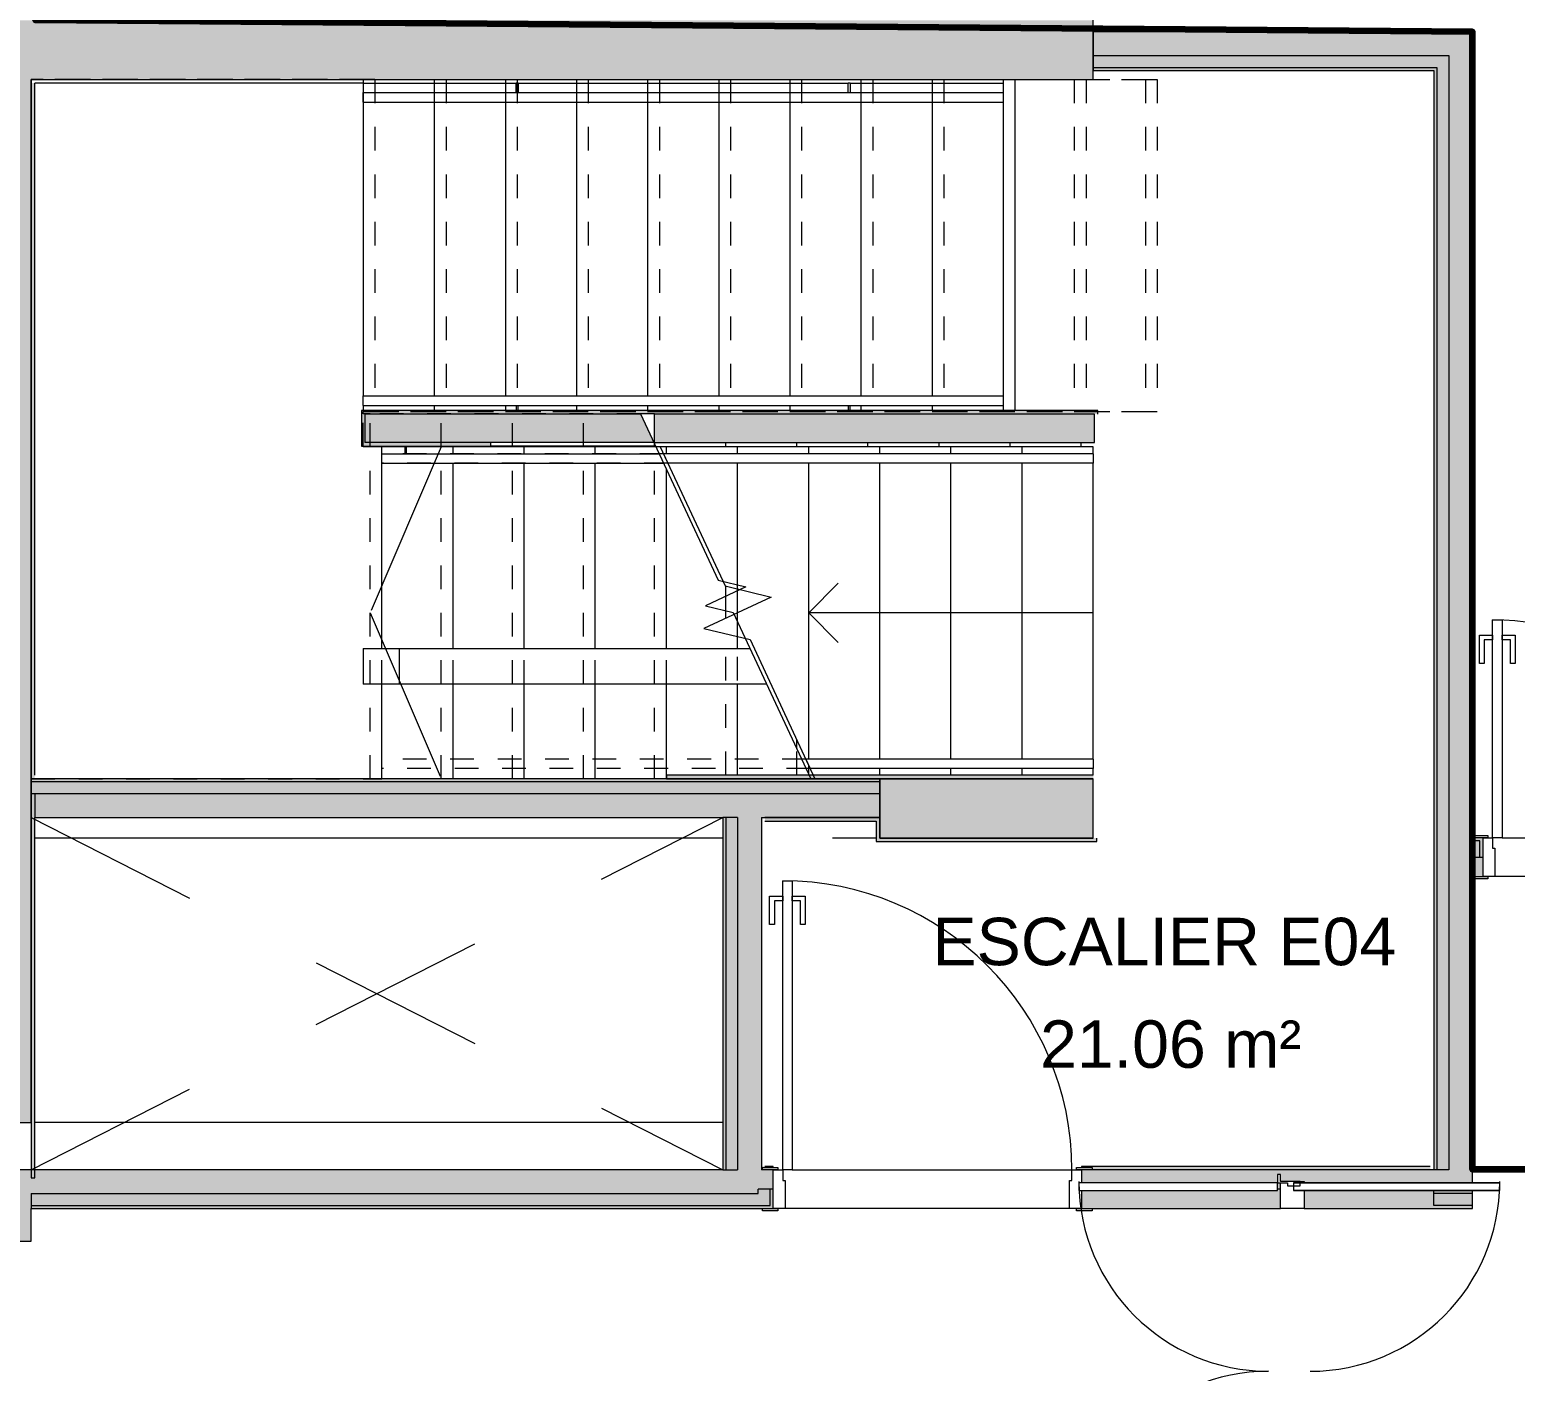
# Model space of a CAD drawing. Header units: metres. Extents: x -227.9 to -140, y 38 to 92.1.
# Drawn here: x -214.78 to -208.51, y 77.46 to 83.12 of the extents above; entities that cross this region are included whole.
import ezdxf

# ---------------------------------------------------------------- set-up
doc = ezdxf.new("R2010")
doc.units = ezdxf.units.M
for name, pattern in [('JIS_02_0.7', [1.35, 0.75, -0.6]), ('Overhead', [0.003969, 0.002381, -0.001587]), ('Overhead_2_', [0.003969, 0.002381, -0.001587])]:
    doc.linetypes.add(name, pattern=pattern)
for name, color, linetype, lineweight in [('A-AREA-IDEN', 7, 'Continuous', 9), ('A-DOOR', 7, 'Continuous', 5), ('A-FLOR', 7, 'Continuous', 5), ('A-FLOR-HRAL', 7, 'Continuous', 5), ('A-FLOR-HRAL-MBND', 7, 'Overhead', 5), ('A-WALL', 7, 'Continuous', 5), ('A-WALL-PATT', 7, 'Continuous', 13), ('I-WALL', 7, 'Continuous', 5), ('S-STRS', 7, 'Continuous', 5), ('S-STRS-ANNO', 7, 'Continuous', 5), ('S-STRS-MBND', 7, 'Overhead', 5)]:
    doc.layers.add(name, color=color, linetype=linetype, lineweight=lineweight)
doc.layers.add('A-DETL', color=94, linetype='Continuous', lineweight=5, true_color=0x00a600)
doc.layers.add('A-DETL-MBND', color=9, linetype='Continuous', lineweight=5, true_color=0xc0c0c0)
doc.layers.add('Chambre', color=40, linetype='Continuous')
doc.styles.add('Arial_1', font='arial.ttf', dxfattribs={"height": 0.2})

msp = doc.modelspace()

# ---------------------------------------------------------------- hatches: boundary and pattern name
at = {"layer": 'A-WALL-PATT', "lineweight": 5, "true_color": 0xaaaaaa}
for points in [[(-214.7695, 79.9635), (-214.7695, 83.1635), (-215.0195, 83.1635), (-215.0195, 79.9635)], [(-210.2891, 82.9135), (-210.2891, 83.1635), (-214.7695, 83.1635), (-214.7695, 82.9135), (-210.3861, 82.9135)], [(-214.7695, 78.5135), (-214.7695, 79.9635), (-215.0195, 79.9635), (-215.0195, 78.5135)], [(-210.2891, 79.7135), (-210.2891, 79.9635), (-211.1891, 79.9635), (-211.1891, 79.7135), (-210.3861, 79.7135)], [(-209.4991, 78.1505), (-209.4991, 78.232), (-209.5116, 78.232), (-209.5116, 78.2266), (-210.3391, 78.2266), (-210.3391, 78.1505), (-209.5116, 78.1505)]]:
    msp.add_hatch(color=253, dxfattribs=at).paths.add_polyline_path(points)
at = {"layer": 'I-WALL', "true_color": 0xaaaaaa}
for points in [[(-208.8394, 83.0146), (-208.7894, 83.0146), (-208.7894, 83.1146), (-210.2891, 83.1146), (-210.2891, 83.0146), (-208.8524, 83.0146)], [(-210.2891, 82.9646), (-208.8394, 82.9646), (-208.8394, 83.0146), (-210.2891, 83.0146)], [(-208.8394, 78.3135), (-208.7894, 78.3135), (-208.7894, 83.0146), (-208.8394, 83.0146), (-208.8394, 78.3236)], [(-208.8524, 82.9516), (-208.8524, 82.9646), (-210.2891, 82.9646), (-210.2891, 82.9516)], [(-208.8524, 78.3135), (-208.8394, 78.3135), (-208.8394, 82.9646), (-208.8524, 82.9646), (-208.8524, 78.3236)], [(-214.7545, 79.9635), (-214.7545, 82.8985), (-214.7695, 82.8985), (-214.7695, 79.9635)], [(-210.2691, 81.5021), (-210.2691, 81.5171), (-213.3766, 81.5171), (-213.3766, 81.5021), (-212.1979, 81.5021), (-212.1986, 81.5035), (-212.1395, 81.5035), (-212.1395, 81.5021), (-210.2841, 81.5021)], [(-213.3616, 81.3821), (-213.3616, 81.5021), (-213.3766, 81.5021), (-213.3766, 81.3821)], [(-212.8299, 81.3671), (-212.8299, 81.3821), (-213.3766, 81.3821), (-213.3766, 81.3671), (-212.8529, 81.3671)], [(-210.3861, 79.9635), (-210.2891, 79.9635), (-210.2891, 79.9785), (-212.0895, 79.9785), (-212.0895, 79.9635), (-211.2083, 79.9635)], [(-213.6752, 79.9505), (-211.1891, 79.9505), (-211.1891, 79.9635), (-214.7695, 79.9635), (-214.7695, 79.9505), (-214.7545, 79.9505)], [(-214.7695, 79.9005), (-211.1891, 79.9005), (-211.1891, 79.9505), (-214.7695, 79.9505), (-214.7695, 79.9311)], [(-214.7695, 78.2804), (-214.7545, 78.2804), (-214.7545, 79.9005), (-214.7695, 79.9005), (-214.7695, 78.8594)], [(-211.1891, 79.8005), (-211.1891, 79.9005), (-214.7545, 79.9005), (-214.7545, 79.8005), (-211.6891, 79.8005)], [(-211.8391, 78.3135), (-211.8391, 79.8005), (-211.8521, 79.8005), (-211.8521, 78.3135)], [(-211.7891, 78.3135), (-211.7891, 79.8005), (-211.8391, 79.8005), (-211.8391, 78.3135)], [(-211.6891, 78.3135), (-211.6891, 79.8005), (-211.7891, 79.8005), (-211.7891, 78.3135)], [(-211.2041, 79.7855), (-211.1891, 79.7855), (-211.1891, 79.8005), (-211.6741, 79.8005), (-211.6741, 79.7855)], [(-211.1891, 79.6985), (-211.1891, 79.7855), (-211.2041, 79.7855), (-211.2041, 79.6985)], [(-211.1891, 79.6985), (-210.2741, 79.6985), (-210.2741, 79.7135), (-211.1891, 79.7135)], [(-214.8695, 78.0135), (-214.7695, 78.0135), (-214.7695, 78.3135), (-214.8695, 78.3135), (-214.8695, 78.1135)]]:
    msp.add_hatch(color=253, dxfattribs=at).paths.add_polyline_path(points)
h = msp.add_hatch(color=253, dxfattribs=at)
h.paths.add_polyline_path([(-208.7894, 78.2135), (-208.6894, 78.2135), (-208.6894, 78.2266), (-208.7894, 78.2266)])
h.paths.add_polyline_path([(-208.6894, 78.2591), (-208.6894, 83.1146), (-208.7894, 83.1146), (-208.7894, 78.2591), (-208.735, 78.2591)])
h = msp.add_hatch(color=253, dxfattribs=at)
h.paths.add_polyline_path([(-210.3861, 81.3821), (-210.2841, 81.3821), (-210.2841, 81.5021), (-212.1395, 81.5021), (-212.1395, 81.3821), (-211.2083, 81.3821)])
h.paths.add_polyline_path([(-213.3616, 81.3821), (-212.1419, 81.3821), (-212.1986, 81.5021), (-213.3616, 81.5021)])
h = msp.add_hatch(color=253, dxfattribs=at)
h.paths.add_polyline_path([(-207.6314, 79.6332), (-207.6314, 79.7017), (-206.4035, 79.7017), (-206.4035, 79.7147), (-207.6444, 79.7147), (-207.6444, 79.6332)])
h.paths.add_polyline_path([(-208.6574, 79.6332), (-208.6444, 79.6332), (-208.6444, 79.7147), (-208.6894, 79.7147), (-208.6894, 79.7017), (-208.6574, 79.7017), (-208.6574, 79.6708)])
h.paths.add_polyline_path([(-206.1935, 79.7017), (-205.7618, 79.7017), (-205.7618, 79.7147), (-206.1935, 79.7147)])
h = msp.add_hatch(color=253, dxfattribs=at)
h.paths.add_polyline_path([(-208.6574, 79.6332), (-208.6574, 79.7017), (-208.6894, 79.7017), (-208.6894, 79.6332)])
h.paths.add_polyline_path([(-207.5814, 79.6332), (-207.5814, 79.6517), (-206.3535, 79.6517), (-206.3535, 79.7017), (-207.6314, 79.7017), (-207.6314, 79.6332)])
h.paths.add_polyline_path([(-205.7618, 79.6517), (-205.7618, 79.7017), (-206.2435, 79.7017), (-206.2435, 79.6517)])
h = msp.add_hatch(color=253, dxfattribs=at)
h.paths.add_polyline_path([(-207.0969, 79.5517), (-205.7618, 79.5517), (-205.7618, 79.6517), (-207.5814, 79.6517), (-207.5814, 79.6332), (-207.6444, 79.6332), (-207.6444, 79.5517), (-207.3273, 79.5517)])
h.paths.add_polyline_path([(-208.6894, 79.5517), (-208.6444, 79.5517), (-208.6444, 79.6332), (-208.6894, 79.6332)])
h = msp.add_hatch(color=253, dxfattribs=at)
h.paths.add_polyline_path([(-208.7894, 78.2135), (-208.7894, 78.2266), (-208.8524, 78.2266), (-208.8524, 78.2135)])
h.paths.add_polyline_path([(-212.0306, 78.2135), (-211.7021, 78.2135), (-211.7021, 78.232), (-211.6391, 78.232), (-211.6391, 78.3135), (-214.7695, 78.3135), (-214.7695, 78.2135), (-213.6752, 78.2135)])
h.paths.add_polyline_path([(-209.5116, 78.2591), (-209.5116, 78.2941), (-209.4991, 78.2941), (-209.4991, 78.2641), (-209.3991, 78.2641), (-209.3991, 78.2591), (-208.7894, 78.2591), (-208.7894, 78.3135), (-210.3391, 78.3135), (-210.3391, 78.2591), (-209.5638, 78.2591)])
h.paths.add_polyline_path([(-209.5116, 78.232), (-209.4991, 78.232), (-209.4991, 78.2591), (-209.5116, 78.2591)])
h = msp.add_hatch(color=253, dxfattribs=at)
h.paths.add_polyline_path([(-211.6891, 78.3135), (-211.6841, 78.3135), (-211.6841, 78.3235), (-211.6391, 78.3236), (-211.6391, 78.3285), (-211.6891, 78.3285), (-211.6891, 78.321)])
h.paths.add_polyline_path([(-209.5638, 78.3135), (-208.8674, 78.3135), (-208.8674, 78.3285), (-210.3391, 78.3285), (-210.3391, 78.3235), (-210.2941, 78.3235), (-210.2941, 78.3135)])
h = msp.add_hatch(color=253, dxfattribs=at)
h.paths.add_polyline_path([(-208.6894, 78.1635), (-208.6894, 78.2135), (-208.8524, 78.2135), (-208.8524, 78.1635), (-208.7415, 78.1635)])
h.paths.add_polyline_path([(-211.6521, 78.1635), (-211.6521, 78.232), (-211.7021, 78.232), (-211.7021, 78.2135), (-214.7695, 78.2135), (-214.7695, 78.1635), (-212.0306, 78.1635)])
h = msp.add_hatch(color=253, dxfattribs=at)
h.paths.add_polyline_path([(-209.1526, 78.1505), (-208.6894, 78.1505), (-208.6894, 78.1635), (-208.8524, 78.1635), (-208.8524, 78.2266), (-209.3991, 78.2266), (-209.3991, 78.1505)])
h.paths.add_polyline_path([(-211.6391, 78.1505), (-211.6391, 78.232), (-211.6521, 78.232), (-211.6521, 78.1635), (-214.7695, 78.1635), (-214.7695, 78.1505), (-211.6841, 78.1505)])

# ---------------------------------------------------------------- linework, layer by layer
at = {"layer": 'A-DETL', "color": 9, "linetype": 'JIS_02_0.7', "lineweight": 9, "true_color": 0xc0c0c0}
for p, q in [((-213.0395, 81.3635), (-213.3395, 80.6635)), ((-213.3395, 80.6635), (-213.0395, 79.9635))]:
    msp.add_line(p, q, dxfattribs=at)
at = {"layer": 'A-DETL', "color": 7, "linetype": 'JIS_02_0.7'}
for p, q in [((-214.7695, 79.8005), (-211.8521, 78.3135)), ((-214.7695, 78.3135), (-211.8521, 79.8005))]:
    msp.add_line(p, q, dxfattribs=at)
at = {"layer": 'A-DETL-MBND'}
for p, q in [((-213.3694, 80.5135), (-211.7369, 80.5135)), ((-213.3694, 80.5135), (-213.3694, 80.3635)), ((-213.2152, 80.3635), (-213.2152, 80.5135)), ((-211.667, 80.3635), (-213.3694, 80.3635))]:
    msp.add_line(p, q, dxfattribs=at)
at = {"layer": 'A-DETL-MBND', "lineweight": 9}
for p, q in [((-211.8521, 79.7135), (-214.7545, 79.7135)), ((-211.2041, 79.7135), (-211.3891, 79.7135))]:
    msp.add_line(p, q, dxfattribs=at)
at = {"layer": 'A-DOOR'}
for p, q in [((-208.6044, 80.6347), (-208.5644, 80.6347)), ((-208.6044, 79.7147), (-208.6044, 80.6347)), ((-208.5644, 80.6347), (-208.5644, 79.7147)), ((-208.6594, 80.4497), (-208.6594, 80.5697)), ((-208.6594, 80.5697), (-208.6044, 80.5697)), ((-208.6394, 80.5497), (-208.6394, 80.4497)), ((-208.6044, 80.5497), (-208.6394, 80.5497)), ((-208.6044, 80.5697), (-208.6044, 80.5497)), ((-208.5644, 80.5697), (-208.5094, 80.5697)), ((-208.5644, 80.5497), (-208.5644, 80.5697)), ((-208.5294, 80.5497), (-208.5644, 80.5497)), ((-208.5294, 80.4497), (-208.5294, 80.5497)), ((-208.5094, 80.5697), (-208.5094, 80.4497)), ((-208.6394, 80.4497), (-208.6594, 80.4497)), ((-208.5094, 80.4497), (-208.5294, 80.4497)), ((-208.5644, 79.7147), (-208.6044, 79.7147)), ((-211.5991, 79.5335), (-211.5591, 79.5335)), ((-211.5991, 78.3135), (-211.5991, 79.5335)), ((-211.5591, 79.5335), (-211.5591, 78.3135)), ((-211.6541, 79.3485), (-211.6541, 79.4685)), ((-211.6541, 79.4685), (-211.5991, 79.4685)), ((-211.5991, 79.4685), (-211.5991, 79.4485)), ((-211.5591, 79.4685), (-211.5041, 79.4685)), ((-211.5591, 79.4485), (-211.5591, 79.4685)), ((-211.5041, 79.4685), (-211.5041, 79.3485)), ((-211.6341, 79.4485), (-211.6341, 79.3485)), ((-211.5991, 79.4485), (-211.6341, 79.4485)), ((-211.5241, 79.4485), (-211.5591, 79.4485)), ((-211.5241, 79.3485), (-211.5241, 79.4485)), ((-211.6341, 79.3485), (-211.6541, 79.3485)), ((-211.5041, 79.3485), (-211.5241, 79.3485)), ((-211.5591, 78.3135), (-211.5991, 78.3135)), ((-210.3491, 78.2591), (-210.3491, 78.2266)), ((-209.5116, 78.2591), (-210.3491, 78.2591)), ((-210.3491, 78.2591), (-210.3491, 78.2266)), ((-209.5116, 78.2591), (-210.3491, 78.2591)), ((-210.3491, 78.2266), (-209.5116, 78.2266)), ((-210.3491, 78.2266), (-209.5116, 78.2266)), ((-209.5116, 78.2266), (-209.5116, 78.2591)), ((-209.5116, 78.2266), (-209.5116, 78.2591)), ((-209.4441, 78.2591), (-209.4441, 78.2266)), ((-208.5741, 78.2591), (-209.4441, 78.2591)), ((-209.4441, 78.2591), (-208.5741, 78.2591)), ((-209.4441, 78.2266), (-208.5741, 78.2266)), ((-208.5741, 78.2266), (-209.4441, 78.2266)), ((-208.5741, 78.2266), (-208.5741, 78.2591))]:
    msp.add_line(p, q, dxfattribs=at)
at = {"layer": 'A-DOOR', "color": 9, "true_color": 0xc0c0c0}
for p, q in [((-208.6894, 79.7247), (-208.6244, 79.7247)), ((-208.6894, 79.7147), (-208.6894, 79.7247)), ((-208.6244, 79.7247), (-208.6244, 79.7147)), ((-208.6244, 79.7147), (-208.6894, 79.7147)), ((-208.6444, 79.5517), (-208.6444, 79.7147)), ((-208.6444, 79.7147), (-208.6044, 79.7147)), ((-208.6044, 79.7147), (-208.6044, 79.6708)), ((-208.6044, 79.6708), (-208.5944, 79.6708)), ((-208.5944, 79.6708), (-208.5944, 79.5517)), ((-208.6894, 79.5517), (-208.6244, 79.5517)), ((-208.6894, 79.5417), (-208.6894, 79.5517)), ((-208.6244, 79.5417), (-208.6894, 79.5417)), ((-208.5944, 79.5517), (-208.6444, 79.5517)), ((-208.6244, 79.5517), (-208.6244, 79.5417)), ((-211.6841, 78.3235), (-211.6191, 78.3235)), ((-211.6841, 78.3135), (-211.6841, 78.3235)), ((-211.6191, 78.3135), (-211.6841, 78.3135)), ((-211.6391, 78.1505), (-211.6391, 78.3135)), ((-211.6391, 78.3135), (-211.5991, 78.3135)), ((-211.6191, 78.3235), (-211.6191, 78.3135)), ((-211.5991, 78.3135), (-211.5991, 78.2696)), ((-210.3791, 78.3135), (-210.3391, 78.3135)), ((-210.3791, 78.2696), (-210.3791, 78.3135)), ((-210.3591, 78.3235), (-210.2941, 78.3235)), ((-210.3591, 78.3135), (-210.3591, 78.3235)), ((-210.2941, 78.3135), (-210.3591, 78.3135)), ((-210.3391, 78.3135), (-210.3391, 78.2591)), ((-210.2941, 78.3235), (-210.2941, 78.3135)), ((-209.4991, 78.2941), (-209.5116, 78.2941)), ((-209.5116, 78.2941), (-209.5116, 78.2591)), ((-209.4991, 78.2641), (-209.4991, 78.2941)), ((-211.5991, 78.2696), (-211.5891, 78.2696)), ((-211.5891, 78.2696), (-211.5891, 78.1505)), ((-210.3891, 78.2696), (-210.3791, 78.2696)), ((-210.3891, 78.1505), (-210.3891, 78.2696)), ((-210.3391, 78.2266), (-210.3391, 78.1505)), ((-209.5116, 78.2591), (-209.4691, 78.2591)), ((-209.4166, 78.2641), (-209.4991, 78.2641)), ((-209.4691, 78.2591), (-209.4691, 78.2466)), ((-209.4691, 78.2466), (-209.4166, 78.2466)), ((-209.4166, 78.2466), (-209.4166, 78.2641)), ((-211.6841, 78.1505), (-211.6191, 78.1505)), ((-211.6841, 78.1405), (-211.6841, 78.1505)), ((-211.6191, 78.1405), (-211.6841, 78.1405)), ((-211.5891, 78.1505), (-211.6391, 78.1505)), ((-211.6191, 78.1505), (-211.6191, 78.1405)), ((-210.3391, 78.1505), (-210.3891, 78.1505)), ((-210.3591, 78.1505), (-210.2941, 78.1505)), ((-210.3591, 78.1405), (-210.3591, 78.1505)), ((-210.2941, 78.1405), (-210.3591, 78.1405)), ((-210.2941, 78.1505), (-210.2941, 78.1405))]:
    msp.add_line(p, q, dxfattribs=at)
at = {"layer": 'A-DOOR'}
for centre, radius, start, end in [((-208.6044, 79.7147), 0.92, 0, 90), ((-211.5991, 78.3135), 1.22, 0, 90), ((-209.5491, 78.2641), 0.8, 180, 270), ((-209.3741, 78.2641), 0.8, 270, 0), ((-209.5491, 76.6641), 0.8, 90, 180)]:
    msp.add_arc(centre, radius, start, end, dxfattribs=at)
at = {"layer": 'A-FLOR', "lineweight": 9}
for p, q in [((-214.7691, 82.8985), (-214.7691, 82.9135)), ((-210.6191, 82.9135), (-210.6191, 81.5171)), ((-211.2041, 79.7135), (-211.3891, 79.7135)), ((-211.8521, 78.5135), (-214.7545, 78.5135))]:
    msp.add_line(p, q, dxfattribs=at)
at = {"layer": 'A-FLOR-HRAL', "color": 9, "true_color": 0xc0c0c0}
for p, q in [((-213.3691, 82.8585), (-210.6691, 82.8585)), ((-213.3691, 82.8185), (-213.3691, 82.8585)), ((-210.6691, 82.8585), (-210.6691, 82.8185)), ((-213.3691, 82.8185), (-210.6691, 82.8185)), ((-213.3691, 81.5785), (-210.6691, 81.5785)), ((-213.3691, 81.5385), (-213.3691, 81.5785)), ((-213.3691, 81.5385), (-210.6691, 81.5385)), ((-210.6691, 81.5785), (-210.6691, 81.5385)), ((-213.2895, 81.2935), (-213.2895, 81.3335)), ((-212.1193, 81.3335), (-213.2895, 81.3335)), ((-212.1006, 81.2935), (-213.2895, 81.2935)), ((-212.1022, 81.3346), (-212.0835, 81.2946)), ((-210.2895, 81.3346), (-212.1022, 81.3346)), ((-210.2895, 81.2946), (-212.0835, 81.2946)), ((-210.2895, 81.3346), (-210.2895, 81.2946)), ((-211.5015, 80.0465), (-211.4829, 80.0065)), ((-210.2895, 80.0465), (-211.5015, 80.0465)), ((-210.2895, 80.0465), (-210.2895, 80.0065)), ((-210.2895, 80.0065), (-211.4829, 80.0065))]:
    msp.add_line(p, q, dxfattribs=at)
at = {"layer": 'A-FLOR-HRAL'}
for p, q in [((-212.7231, 82.8585), (-212.7231, 82.8985)), ((-212.7151, 82.8985), (-212.7231, 82.8985)), ((-212.7151, 82.8985), (-212.7151, 82.8585)), ((-211.3231, 82.8585), (-211.3231, 82.8985)), ((-211.3151, 82.8985), (-211.3231, 82.8985)), ((-211.3151, 82.8985), (-211.3151, 82.8585)), ((-212.7231, 81.5385), (-212.7231, 81.5171)), ((-212.7151, 81.5171), (-212.7151, 81.5385)), ((-211.3231, 81.5385), (-211.3231, 81.5171)), ((-211.3151, 81.5171), (-211.3151, 81.5385)), ((-213.1935, 81.3671), (-213.1935, 81.3335)), ((-213.1855, 81.3335), (-213.1855, 81.3671))]:
    msp.add_line(p, q, dxfattribs=at)
at = {"layer": 'A-FLOR-HRAL-MBND'}
for p, q in [((-213.2895, 81.2946), (-213.2895, 81.3346)), ((-212.1022, 81.3346), (-213.2895, 81.3346)), ((-212.0835, 81.2946), (-213.2895, 81.2946)), ((-213.2895, 80.0065), (-213.2895, 80.0465)), ((-211.5015, 80.0465), (-213.2895, 80.0465)), ((-211.4829, 80.0065), (-213.2895, 80.0065))]:
    msp.add_line(p, q, dxfattribs=at)
at = {"layer": 'A-WALL', "lineweight": 15}
for p, q in [((-210.2891, 82.9135), (-210.2891, 83.1635)), ((-214.7695, 79.9635), (-214.7695, 82.9135)), ((-214.7695, 82.9135), (-210.2891, 82.9135)), ((-214.7695, 78.5135), (-214.7695, 79.9635)), ((-210.2891, 79.9635), (-211.1891, 79.9635)), ((-211.1891, 79.9635), (-211.1891, 79.7135)), ((-210.2891, 79.7135), (-210.2891, 79.9635)), ((-211.1891, 79.7135), (-210.2891, 79.7135)), ((-215.0195, 78.5135), (-214.7695, 78.5135))]:
    msp.add_line(p, q, dxfattribs=at)
at = {"layer": 'A-WALL'}
for p, q in [((-210.2891, 83.0146), (-208.7894, 83.0146)), ((-208.7894, 83.0146), (-208.7894, 78.3135)), ((-210.2891, 82.9646), (-208.8394, 82.9646)), ((-208.8394, 82.9646), (-208.8394, 78.3135)), ((-213.3616, 81.5021), (-213.3616, 81.3821)), ((-210.2841, 81.3821), (-210.2841, 81.5021)), ((-211.1891, 79.9505), (-214.7695, 79.9505)), ((-211.1891, 79.9005), (-214.7695, 79.9005)), ((-214.7545, 79.9005), (-214.7545, 79.8005)), ((-211.7891, 79.8005), (-211.8521, 79.8005)), ((-211.8391, 79.8005), (-211.8391, 78.3135)), ((-211.7891, 79.8005), (-211.7891, 78.3135)), ((-208.6894, 79.7147), (-208.6894, 79.6332)), ((-208.6574, 79.7017), (-208.6894, 79.7017)), ((-208.6574, 79.6332), (-208.6574, 79.7017)), ((-208.6894, 79.6332), (-208.6444, 79.6332)), ((-211.8521, 78.3135), (-211.7891, 78.3135)), ((-211.6841, 78.3135), (-211.6891, 78.3135)), ((-208.8674, 78.3135), (-210.2941, 78.3135)), ((-208.7894, 78.3135), (-208.8524, 78.3135)), ((-214.7695, 78.2135), (-214.7695, 78.1505)), ((-208.6894, 78.2135), (-208.7894, 78.2135))]:
    msp.add_line(p, q, dxfattribs=at)
at = {"layer": 'Chambre', "lineweight": 140}
msp.add_lwpolyline([(-214.7644, 89.7404), (-206.5735, 89.7404), (-206.3235, 78.3147), (-208.6894, 78.3147), (-208.6894, 83.1146), (-214.7514, 83.1635), (-214.7644, 89.7404)], dxfattribs=at)
at = {"layer": 'I-WALL', "lineweight": 13}
for p, q in [((-208.6894, 83.1146), (-210.2891, 83.1146)), ((-210.2891, 83.1146), (-210.2891, 82.9516)), ((-208.6894, 79.7247), (-208.6894, 83.1146)), ((-210.2891, 82.9516), (-208.8524, 82.9516)), ((-208.8524, 82.9516), (-208.8524, 78.3135)), ((-214.7695, 82.8985), (-214.7695, 79.9635)), ((-214.7545, 79.9785), (-214.7545, 82.8985)), ((-210.2691, 81.5171), (-213.3766, 81.5171)), ((-213.3766, 81.5171), (-213.3766, 81.3671)), ((-212.1979, 81.5021), (-213.3616, 81.5021)), ((-210.2841, 81.5021), (-212.1395, 81.5021)), ((-210.2691, 81.5021), (-210.2691, 81.5171)), ((-213.3766, 81.3671), (-212.8299, 81.3671)), ((-212.1419, 81.3821), (-213.3616, 81.3821)), ((-212.8299, 81.3671), (-212.8299, 81.3821)), ((-212.1395, 81.3821), (-210.2841, 81.3821)), ((-210.2891, 79.9785), (-212.0895, 79.9785)), ((-212.0895, 79.9785), (-212.0895, 79.9635)), ((-211.1891, 79.9635), (-214.7695, 79.9635)), ((-214.7695, 79.9635), (-214.7545, 79.9635)), ((-214.7695, 79.9635), (-214.7695, 78.2804)), ((-212.0895, 79.9635), (-210.2891, 79.9635)), ((-211.1891, 79.8005), (-211.1891, 79.9635)), ((-214.7545, 79.8005), (-211.8521, 79.8005)), ((-214.7545, 78.2804), (-214.7545, 79.8005)), ((-211.8521, 79.8005), (-211.8521, 78.3135)), ((-211.6891, 79.8005), (-211.1891, 79.8005)), ((-211.6891, 79.8005), (-211.6891, 78.3135)), ((-211.1891, 79.8005), (-211.6741, 79.8005)), ((-211.6741, 79.7855), (-211.2041, 79.7855)), ((-211.2041, 79.7855), (-211.2041, 79.6985)), ((-211.1891, 79.7135), (-211.1891, 79.8005)), ((-211.2041, 79.6985), (-210.2741, 79.6985)), ((-210.2891, 79.7135), (-211.1891, 79.7135)), ((-210.2741, 79.6985), (-210.2741, 79.7135)), ((-208.6894, 78.2591), (-208.6894, 79.5417)), ((-211.8521, 78.3135), (-214.9325, 78.3135)), ((-214.7695, 78.2804), (-214.7545, 78.2804)), ((-211.6391, 78.3285), (-211.6741, 78.3285)), ((-211.6391, 78.3236), (-211.6391, 78.3285)), ((-208.8674, 78.3285), (-210.3391, 78.3285)), ((-210.3391, 78.3285), (-210.3391, 78.3235)), ((-208.8524, 78.3135), (-208.8674, 78.3135)), ((-209.4991, 78.1505), (-209.4991, 78.2591)), ((-209.4166, 78.2641), (-209.3991, 78.2641)), ((-209.3991, 78.2641), (-209.3991, 78.2591)), ((-209.3991, 78.2266), (-209.3991, 78.1505)), ((-208.6894, 78.1505), (-208.6894, 78.2266)), ((-214.7695, 78.1505), (-211.6841, 78.1505)), ((-214.7695, 78.0135), (-214.7695, 78.1505)), ((-210.2941, 78.1505), (-209.4991, 78.1505)), ((-209.3991, 78.1505), (-208.6894, 78.1505)), ((-215.3845, 78.0135), (-214.7695, 78.0135))]:
    msp.add_line(p, q, dxfattribs=at)
at = {"layer": 'I-WALL'}
for p, q in [((-212.135, 81.3671), (-212.8299, 81.3671)), ((-208.5644, 79.7147), (-207.6844, 79.7147)), ((-207.6944, 79.5517), (-208.5944, 79.5517)), ((-211.5591, 78.3135), (-210.3791, 78.3135)), ((-211.6391, 78.232), (-211.7021, 78.232)), ((-211.7021, 78.2135), (-211.7021, 78.232)), ((-211.6521, 78.1635), (-211.6521, 78.232)), ((-209.4991, 78.232), (-209.5116, 78.232)), ((-208.8524, 78.1635), (-208.8524, 78.2266)), ((-214.7695, 78.2135), (-211.7021, 78.2135)), ((-214.7695, 78.1635), (-211.6521, 78.1635)), ((-208.7894, 78.2135), (-208.8524, 78.2135)), ((-208.6894, 78.1635), (-208.8524, 78.1635)), ((-210.3891, 78.1505), (-211.5891, 78.1505)), ((-209.3991, 78.1505), (-209.4991, 78.1505))]:
    msp.add_line(p, q, dxfattribs=at)
at = {"layer": 'S-STRS'}
for p, q in [((-213.3691, 82.8985), (-214.7545, 82.8985)), ((-213.3691, 82.8985), (-213.3691, 82.8585)), ((-213.3691, 82.8985), (-213.0691, 82.8985)), ((-213.0691, 82.8985), (-212.7691, 82.8985)), ((-213.0691, 82.8985), (-213.0691, 82.8585)), ((-212.7691, 82.8985), (-212.723, 82.8985)), ((-212.7691, 82.8985), (-212.7691, 82.8585)), ((-212.7153, 82.8985), (-212.4691, 82.8985)), ((-212.4691, 82.8985), (-212.1691, 82.8985)), ((-212.4691, 82.8985), (-212.4691, 82.8585)), ((-212.1691, 82.8985), (-211.8691, 82.8985)), ((-212.1691, 82.8985), (-212.1691, 82.8585)), ((-211.8691, 82.8985), (-211.5691, 82.8985)), ((-211.8691, 82.8985), (-211.8691, 82.8585)), ((-211.5691, 82.8985), (-211.323, 82.8985)), ((-211.5691, 82.8985), (-211.5691, 82.8585)), ((-211.3153, 82.8985), (-211.2691, 82.8985)), ((-211.2691, 82.8985), (-210.9691, 82.8985)), ((-211.2691, 82.8985), (-211.2691, 82.8585)), ((-210.9691, 82.8985), (-210.6691, 82.8985)), ((-210.9691, 82.8985), (-210.9691, 82.8585)), ((-210.6691, 82.8985), (-210.6691, 82.8585)), ((-213.3691, 82.8185), (-213.3691, 81.5785)), ((-213.0691, 82.8185), (-213.0691, 81.5785)), ((-212.7691, 82.8185), (-212.7691, 81.5785)), ((-212.4691, 82.8185), (-212.4691, 81.5785)), ((-212.1691, 82.8185), (-212.1691, 81.5785)), ((-211.8691, 82.8185), (-211.8691, 81.5785)), ((-211.5691, 82.8185), (-211.5691, 81.5785)), ((-211.2691, 82.8185), (-211.2691, 81.5785)), ((-210.9691, 82.8185), (-210.9691, 81.5785)), ((-210.6691, 82.8185), (-210.6691, 81.5785)), ((-213.3691, 81.5385), (-213.3691, 81.5171)), ((-213.0691, 81.5385), (-213.0691, 81.5171)), ((-212.7691, 81.5385), (-212.7691, 81.5171)), ((-212.4691, 81.5385), (-212.4691, 81.5171)), ((-212.1691, 81.5385), (-212.1691, 81.5171)), ((-211.8691, 81.5385), (-211.8691, 81.5171)), ((-211.5691, 81.5385), (-211.5691, 81.5171)), ((-211.2691, 81.5385), (-211.2691, 81.5171)), ((-210.9691, 81.5385), (-210.9691, 81.5171)), ((-210.6691, 81.5385), (-210.6691, 81.5171)), ((-213.3691, 81.3635), (-213.3691, 81.3671)), ((-213.2895, 81.3635), (-213.3691, 81.3635)), ((-213.2895, 81.3335), (-213.2895, 81.3635)), ((-213.1934, 81.3635), (-213.2895, 81.3635)), ((-212.9895, 81.3635), (-213.1857, 81.3635)), ((-212.6895, 81.3635), (-212.9895, 81.3635)), ((-212.9895, 81.3335), (-212.9895, 81.3635)), ((-212.3895, 81.3635), (-212.6895, 81.3635)), ((-212.6895, 81.3335), (-212.6895, 81.3635)), ((-212.1333, 81.3635), (-212.3895, 81.3635)), ((-212.3895, 81.3335), (-212.3895, 81.3635)), ((-212.0895, 81.3646), (-212.1162, 81.3646)), ((-211.7895, 81.3646), (-212.0895, 81.3646)), ((-212.0895, 81.3346), (-212.0895, 81.3646)), ((-211.4895, 81.3646), (-211.7895, 81.3646)), ((-211.7895, 81.3346), (-211.7895, 81.3646)), ((-211.1895, 81.3646), (-211.4895, 81.3646)), ((-211.4895, 81.3346), (-211.4895, 81.3646)), ((-210.8895, 81.3646), (-211.1895, 81.3646)), ((-211.1895, 81.3346), (-211.1895, 81.3646)), ((-210.5895, 81.3646), (-210.8895, 81.3646)), ((-210.8895, 81.3346), (-210.8895, 81.3646)), ((-210.2895, 81.3646), (-210.5895, 81.3646)), ((-210.5895, 81.3346), (-210.5895, 81.3646)), ((-210.2895, 81.3346), (-210.2895, 81.3646)), ((-213.2895, 80.5135), (-213.2895, 81.2935)), ((-212.9895, 80.5135), (-212.9895, 81.2935)), ((-212.6895, 80.5135), (-212.6895, 81.2935)), ((-212.3895, 80.5135), (-212.3895, 81.2935)), ((-211.7895, 80.7645), (-211.7895, 81.2946)), ((-211.4895, 80.0465), (-211.4895, 81.2946)), ((-211.1895, 80.0465), (-211.1895, 81.2946)), ((-210.8895, 80.0465), (-210.8895, 81.2946)), ((-210.5895, 80.0465), (-210.5895, 81.2946)), ((-210.2895, 80.0465), (-210.2895, 81.2946)), ((-212.0895, 80.5135), (-212.0895, 81.2696)), ((-211.7895, 80.7568), (-211.7895, 80.7645)), ((-211.7895, 80.5636), (-211.7895, 80.6641)), ((-211.7895, 80.5135), (-211.7895, 80.5636)), ((-213.2895, 79.9635), (-213.2895, 80.3635)), ((-212.9895, 79.9635), (-212.9895, 80.3635)), ((-212.6895, 79.9635), (-212.6895, 80.3635)), ((-212.3895, 79.9635), (-212.3895, 80.3635)), ((-212.0895, 79.9785), (-212.0895, 80.3635)), ((-211.7895, 79.9785), (-211.7895, 80.3635)), ((-211.4895, 79.9785), (-211.4895, 79.9829)), ((-211.1895, 79.9785), (-211.1895, 80.0065)), ((-210.8895, 79.9785), (-210.8895, 80.0065)), ((-210.5895, 79.9785), (-210.5895, 80.0065)), ((-210.2895, 79.9785), (-210.2895, 80.0065))]:
    msp.add_line(p, q, dxfattribs=at)
at = {"layer": 'S-STRS', "linetype": 'Overhead'}
for p, q in [((-213.3691, 82.8985), (-213.3691, 82.8585)), ((-213.0691, 82.8985), (-213.0691, 82.8585)), ((-212.7691, 82.8985), (-212.7691, 82.8585)), ((-212.4691, 82.8985), (-212.4691, 82.8585)), ((-212.1691, 82.8985), (-212.1691, 82.8585)), ((-211.8691, 82.8985), (-211.8691, 82.8585)), ((-211.5691, 82.8985), (-211.5691, 82.8585)), ((-211.2691, 82.8985), (-211.2691, 82.8585)), ((-210.9691, 82.8985), (-210.9691, 82.8585)), ((-213.3691, 82.8185), (-213.3691, 81.5785)), ((-213.0691, 82.8185), (-213.0691, 81.5785)), ((-212.7691, 82.8185), (-212.7691, 81.5785)), ((-212.4691, 82.8185), (-212.4691, 81.5785)), ((-212.1691, 82.8185), (-212.1691, 81.5785)), ((-211.8691, 82.8185), (-211.8691, 81.5785)), ((-211.5691, 82.8185), (-211.5691, 81.5785)), ((-211.2691, 82.8185), (-211.2691, 81.5785)), ((-210.9691, 82.8185), (-210.9691, 81.5785)), ((-213.3691, 81.5385), (-213.3691, 81.5171)), ((-213.0691, 81.5385), (-213.0691, 81.5171)), ((-212.7691, 81.5385), (-212.7691, 81.5171)), ((-212.4691, 81.5385), (-212.4691, 81.5171)), ((-212.1691, 81.5385), (-212.1691, 81.5171)), ((-211.8691, 81.5385), (-211.8691, 81.5171)), ((-211.5691, 81.5385), (-211.5691, 81.5171)), ((-211.2691, 81.5385), (-211.2691, 81.5171)), ((-210.9691, 81.5385), (-210.9691, 81.5171)), ((-213.2895, 81.3335), (-213.2895, 81.3635)), ((-212.9895, 81.3335), (-212.9895, 81.3635)), ((-212.6895, 81.3335), (-212.6895, 81.3635)), ((-212.3895, 81.3335), (-212.3895, 81.3635)), ((-212.0895, 81.3346), (-212.0895, 81.3646)), ((-211.7895, 81.3346), (-211.7895, 81.3646)), ((-211.4895, 81.3346), (-211.4895, 81.3646)), ((-211.1895, 81.3346), (-211.1895, 81.3646)), ((-210.8895, 81.3346), (-210.8895, 81.3646)), ((-210.5895, 81.3346), (-210.5895, 81.3646)), ((-210.2895, 81.3346), (-210.2895, 81.3646)), ((-213.2895, 80.5135), (-213.2895, 81.2935)), ((-212.9895, 80.5135), (-212.9895, 81.2935)), ((-212.6895, 80.5135), (-212.6895, 81.2935)), ((-212.3895, 80.5135), (-212.3895, 81.2935)), ((-211.7895, 80.7645), (-211.7895, 81.2946)), ((-211.4895, 80.0465), (-211.4895, 81.2946)), ((-211.1895, 80.0465), (-211.1895, 81.2946)), ((-210.8895, 80.0465), (-210.8895, 81.2946)), ((-210.5895, 80.0465), (-210.5895, 81.2946)), ((-210.2895, 80.0465), (-210.2895, 81.2946)), ((-212.0895, 80.5135), (-212.0895, 81.2696)), ((-211.7895, 80.7568), (-211.7895, 80.7645)), ((-211.7895, 80.5636), (-211.7895, 80.6641)), ((-211.7895, 80.5135), (-211.7895, 80.5636)), ((-213.2895, 79.9635), (-213.2895, 80.3635)), ((-212.9895, 79.9635), (-212.9895, 80.3635)), ((-212.6895, 79.9635), (-212.6895, 80.3635)), ((-212.3895, 79.9635), (-212.3895, 80.3635)), ((-212.0895, 79.9785), (-212.0895, 80.3635)), ((-211.7895, 79.9785), (-211.7895, 80.3635)), ((-211.4895, 79.9785), (-211.4895, 79.9829)), ((-211.1895, 79.9785), (-211.1895, 80.0065)), ((-210.8895, 79.9785), (-210.8895, 80.0065)), ((-210.5895, 79.9785), (-210.5895, 80.0065)), ((-210.2895, 79.9785), (-210.2895, 80.0065))]:
    msp.add_line(p, q, dxfattribs=at)
at = {"layer": 'S-STRS', "lineweight": 9}
for p, q in [((-213.3191, 82.9135), (-213.3191, 82.8985)), ((-213.0191, 82.9135), (-213.0191, 82.8985)), ((-212.7191, 82.9135), (-212.7191, 82.8985)), ((-212.4191, 82.9135), (-212.4191, 82.8985)), ((-212.1191, 82.9135), (-212.1191, 82.8985)), ((-211.8191, 82.9135), (-211.8191, 82.8985)), ((-211.5191, 82.9135), (-211.5191, 82.8985)), ((-211.2191, 82.9135), (-211.2191, 82.8985)), ((-210.9191, 82.9135), (-210.9191, 82.8985)), ((-210.6191, 82.9135), (-210.6191, 81.5171)), ((-212.1395, 81.5035), (-212.1986, 81.5035)), ((-212.1395, 81.3769), (-212.1395, 81.5035)), ((-213.3395, 81.3635), (-213.3395, 81.3671)), ((-213.0395, 81.3635), (-213.0395, 81.3671)), ((-212.7395, 81.3635), (-212.7395, 81.3671)), ((-212.4395, 81.3635), (-212.4395, 81.3671)), ((-212.1395, 81.3635), (-212.1395, 81.3671)), ((-211.8395, 81.3646), (-211.8395, 81.3821)), ((-211.5395, 81.3646), (-211.5395, 81.3821)), ((-211.2395, 81.3646), (-211.2395, 81.3821)), ((-210.9395, 81.3646), (-210.9395, 81.3821)), ((-210.6395, 81.3646), (-210.6395, 81.3821)), ((-210.3395, 81.3646), (-210.3395, 81.3821)), ((-211.8395, 80.6733), (-211.8395, 80.7335)), ((-211.5395, 80.0902), (-211.5395, 80.128))]:
    msp.add_line(p, q, dxfattribs=at)
at = {"layer": 'S-STRS', "linetype": 'Overhead_2_', "lineweight": 9}
for p, q in [((-213.3191, 82.9135), (-213.3191, 82.8985)), ((-213.0191, 82.9135), (-213.0191, 82.8985)), ((-212.7191, 82.9135), (-212.7191, 82.8985)), ((-212.4191, 82.9135), (-212.4191, 82.8985)), ((-212.1191, 82.9135), (-212.1191, 82.8985)), ((-211.8191, 82.9135), (-211.8191, 82.8985)), ((-211.5191, 82.9135), (-211.5191, 82.8985)), ((-211.2191, 82.9135), (-211.2191, 82.8985)), ((-210.9191, 82.9135), (-210.9191, 82.8985)), ((-212.1395, 81.3769), (-212.1395, 81.5035)), ((-213.3395, 81.3635), (-213.3395, 81.3671)), ((-213.0395, 81.3635), (-213.0395, 81.3671)), ((-212.7395, 81.3635), (-212.7395, 81.3671)), ((-212.4395, 81.3635), (-212.4395, 81.3671)), ((-212.1395, 81.3635), (-212.1395, 81.3671)), ((-211.8395, 81.3646), (-211.8395, 81.3821)), ((-211.5395, 81.3646), (-211.5395, 81.3821)), ((-211.2395, 81.3646), (-211.2395, 81.3821)), ((-210.9395, 81.3646), (-210.9395, 81.3821)), ((-210.6395, 81.3646), (-210.6395, 81.3821)), ((-210.3395, 81.3646), (-210.3395, 81.3821)), ((-211.8395, 80.6733), (-211.8395, 80.7335)), ((-211.5395, 80.0902), (-211.5395, 80.128))]:
    msp.add_line(p, q, dxfattribs=at)
at = {"layer": 'S-STRS-ANNO'}
for p, q in [((-211.4895, 80.6641), (-211.3645, 80.7891)), ((-211.1895, 80.6641), (-211.4895, 80.6641)), ((-211.4895, 80.6641), (-211.3645, 80.5391)), ((-210.8895, 80.6641), (-211.1895, 80.6641)), ((-210.5895, 80.6641), (-210.8895, 80.6641)), ((-210.2895, 80.6641), (-210.5895, 80.6641))]:
    msp.add_line(p, q, dxfattribs=at)
at = {"layer": 'S-STRS-MBND'}
for p, q in [((-214.7691, 82.9135), (-214.7691, 79.9635)), ((-213.3691, 82.9135), (-214.7691, 82.9135)), ((-213.3691, 82.9135), (-213.3691, 81.5135)), ((-213.3691, 82.9135), (-210.0691, 82.9135)), ((-213.3691, 82.9135), (-213.3691, 81.5135)), ((-213.0691, 82.9135), (-213.0691, 81.5135)), ((-213.0691, 82.9135), (-213.0691, 81.5135)), ((-212.7691, 82.9135), (-212.7691, 81.5135)), ((-212.7691, 82.9135), (-212.7691, 81.5135)), ((-212.4691, 82.9135), (-212.4691, 81.5135)), ((-212.4691, 82.9135), (-212.4691, 81.5135)), ((-212.1691, 82.9135), (-212.1691, 81.5135)), ((-212.1691, 82.9135), (-212.1691, 81.5135)), ((-211.8691, 82.9135), (-211.8691, 81.5135)), ((-211.8691, 82.9135), (-211.8691, 81.5135)), ((-211.5691, 82.9135), (-211.5691, 81.5135)), ((-211.5691, 82.9135), (-211.5691, 81.5135)), ((-211.2691, 82.9135), (-211.2691, 81.5135)), ((-211.2691, 82.9135), (-211.2691, 81.5135)), ((-210.9691, 82.9135), (-210.9691, 81.5135)), ((-210.9691, 82.9135), (-210.9691, 81.5135)), ((-210.6691, 82.9135), (-210.6691, 81.5135)), ((-210.6691, 82.9135), (-210.6691, 81.5135)), ((-210.3691, 82.9135), (-210.3691, 81.5135)), ((-210.3691, 82.9135), (-210.3691, 81.5135)), ((-210.0691, 82.9135), (-210.0691, 81.5135)), ((-213.3691, 81.3646), (-213.3691, 81.5135)), ((-213.3691, 81.5135), (-210.0691, 81.5135)), ((-213.2895, 81.3646), (-213.3691, 81.3646)), ((-213.2895, 79.9635), (-213.2895, 81.3646)), ((-212.1162, 81.3646), (-213.2895, 81.3646)), ((-213.2895, 79.9635), (-213.2895, 81.3646)), ((-212.9895, 79.9635), (-212.9895, 81.3646)), ((-212.9895, 79.9635), (-212.9895, 81.3646)), ((-212.6895, 79.9635), (-212.6895, 81.3646)), ((-212.6895, 79.9635), (-212.6895, 81.3646)), ((-212.3895, 79.9635), (-212.3895, 81.3646)), ((-212.3895, 79.9635), (-212.3895, 81.3646)), ((-212.0895, 79.9635), (-212.0895, 81.3074)), ((-212.0895, 79.9635), (-212.0895, 81.3074)), ((-211.7895, 80.6641), (-211.7895, 80.7645)), ((-211.7895, 80.6641), (-211.7895, 80.7645)), ((-211.7895, 79.9785), (-211.7895, 80.5636)), ((-211.7895, 79.9785), (-211.7895, 80.5636)), ((-211.4895, 79.9785), (-211.4895, 80.0207)), ((-211.4895, 79.9785), (-211.4895, 80.0207)), ((-214.7691, 79.9635), (-213.2895, 79.9635)), ((-211.9656, 79.9635), (-213.2895, 79.9635))]:
    msp.add_line(p, q, dxfattribs=at)
at = {"layer": 'S-STRS-MBND', "linetype": 'Overhead_2_', "lineweight": 9}
for p, q in [((-214.7691, 82.9135), (-214.7691, 79.9635)), ((-213.3191, 82.9135), (-214.7691, 82.9135)), ((-213.3191, 82.9135), (-213.3191, 81.5135)), ((-213.3191, 82.9135), (-210.0191, 82.9135)), ((-213.3191, 82.9135), (-213.3191, 81.5135)), ((-213.0191, 82.9135), (-213.0191, 81.5135)), ((-213.0191, 82.9135), (-213.0191, 81.5135)), ((-212.7191, 82.9135), (-212.7191, 81.5135)), ((-212.7191, 82.9135), (-212.7191, 81.5135)), ((-212.4191, 82.9135), (-212.4191, 81.5135)), ((-212.4191, 82.9135), (-212.4191, 81.5135)), ((-212.1191, 82.9135), (-212.1191, 81.5135)), ((-212.1191, 82.9135), (-212.1191, 81.5135)), ((-211.8191, 82.9135), (-211.8191, 81.5135)), ((-211.8191, 82.9135), (-211.8191, 81.5135)), ((-211.5191, 82.9135), (-211.5191, 81.5135)), ((-211.5191, 82.9135), (-211.5191, 81.5135)), ((-211.2191, 82.9135), (-211.2191, 81.5135)), ((-211.2191, 82.9135), (-211.2191, 81.5135)), ((-210.9191, 82.9135), (-210.9191, 81.5135)), ((-210.9191, 82.9135), (-210.9191, 81.5135)), ((-210.6191, 82.9135), (-210.6191, 81.5135)), ((-210.6191, 82.9135), (-210.6191, 81.5135)), ((-210.3191, 82.9135), (-210.3191, 81.5135)), ((-210.3191, 82.9135), (-210.3191, 81.5135)), ((-210.0191, 82.9135), (-210.0191, 81.5135)), ((-213.3691, 81.5135), (-213.3191, 81.5135)), ((-213.3691, 81.5035), (-213.3691, 81.5135)), ((-213.3395, 81.5035), (-213.3691, 81.5035)), ((-213.3395, 79.9635), (-213.3395, 81.5035)), ((-212.1986, 81.5035), (-213.3395, 81.5035)), ((-213.3395, 79.9635), (-213.3395, 81.5035)), ((-213.3191, 81.5135), (-210.0191, 81.5135)), ((-213.0395, 79.9635), (-213.0395, 81.5035)), ((-213.0395, 79.9635), (-213.0395, 81.5035)), ((-212.7395, 79.9635), (-212.7395, 81.5035)), ((-212.7395, 79.9635), (-212.7395, 81.5035)), ((-212.4395, 79.9635), (-212.4395, 81.5035)), ((-212.4395, 79.9635), (-212.4395, 81.5035)), ((-212.1395, 79.9635), (-212.1395, 81.3769)), ((-212.1395, 79.9635), (-212.1395, 81.3769)), ((-211.8395, 80.7335), (-211.8395, 80.7767)), ((-211.8395, 80.7335), (-211.8395, 80.7767)), ((-211.8395, 80.6408), (-211.8395, 80.6733)), ((-211.8395, 80.6408), (-211.8395, 80.6733)), ((-211.8395, 79.9785), (-211.8395, 80.5758)), ((-211.8395, 79.9785), (-211.8395, 80.5758)), ((-211.5395, 79.9785), (-211.5395, 80.0902)), ((-211.5395, 79.9785), (-211.5395, 80.0902)), ((-214.7691, 79.9635), (-213.3395, 79.9635)), ((-212.098, 79.9635), (-213.3395, 79.9635))]:
    msp.add_line(p, q, dxfattribs=at)
at = {"layer": 'S-STRS-MBND', "linetype": 'Continuous', "lineweight": 9}
for p, q in [((-212.1986, 81.5035), (-211.8712, 80.8015)), ((-211.8712, 80.8015), (-211.7545, 80.7731)), ((-211.7545, 80.7731), (-211.9245, 80.6939)), ((-211.9245, 80.6939), (-211.8078, 80.6655)), ((-211.8078, 80.6655), (-211.4804, 79.9635))]:
    msp.add_line(p, q, dxfattribs=at)
at = {"layer": 'S-STRS-MBND', "linetype": 'Continuous'}
for p, q in [((-212.1162, 81.3646), (-211.8423, 80.7774)), ((-211.6479, 80.7301), (-211.9311, 80.598)), ((-211.8423, 80.7774), (-211.6479, 80.7301)), ((-211.9311, 80.598), (-211.7367, 80.5508)), ((-211.7367, 80.5508), (-211.4628, 79.9635))]:
    msp.add_line(p, q, dxfattribs=at)

# ---------------------------------------------------------------- texts
at = {"layer": 'A-AREA-IDEN', "color": 164, "true_color": 0x0029a5, "style": 'Arial_1'}
for s, p in [('ESCALIER E04', (-210.9672, 79.1772)), ('21.06 m²', (-210.5133, 78.7444))]:
    msp.add_text(s, height=0.2, dxfattribs=at).set_placement(p)

doc.saveas('drawing.dxf')
